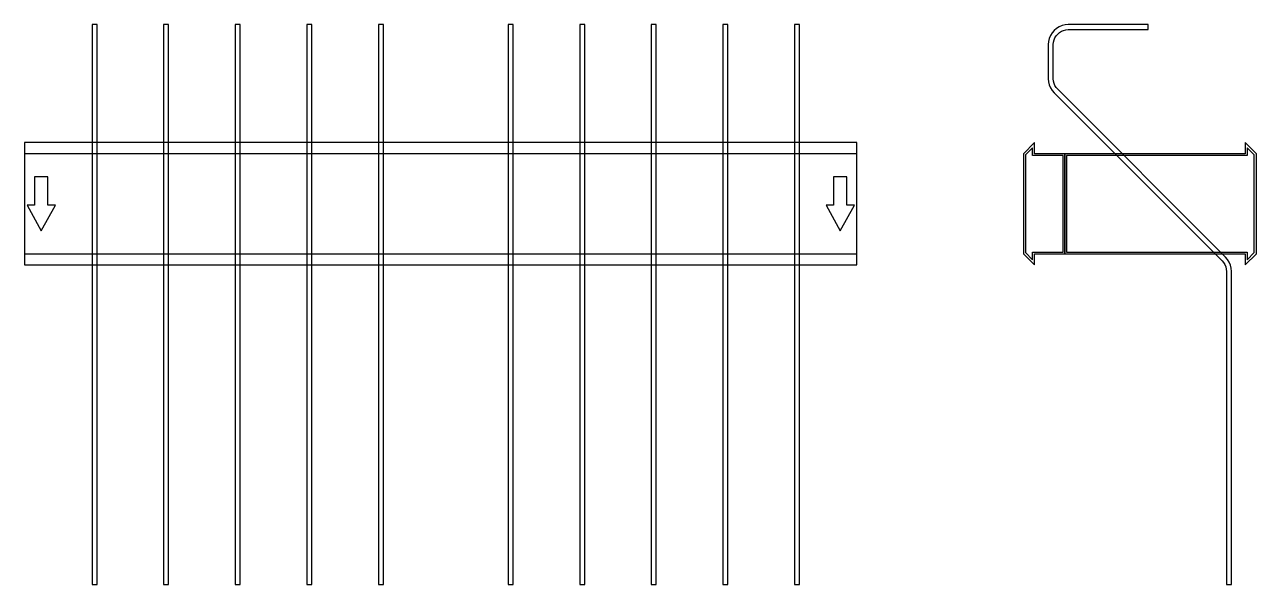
# Model space of a CAD drawing. Extents: x 0 to 1480, y -457 to 215.
import ezdxf

# ---------------------------------------------------------------- set-up
doc = ezdxf.new("R2010")
doc.units = 0
doc.layers.add('Halfen', color=7, linetype='CONTINUOUS')

msp = doc.modelspace()

# ---------------------------------------------------------------- linework, layer by layer
at = {"layer": 'Halfen', "color": 7}
for points in [[(87, -457.177), (87, 215.147), (81, 215.147), (81, -457.177)], [(173, -457.177), (173, 215.147), (167, 215.147), (167, -457.177)], [(259, -457.177), (259, 215.147), (253, 215.147), (253, -457.177)], [(345, -457.177), (345, 215.147), (339, 215.147), (339, -457.177)], [(431, -457.177), (431, 215.147), (425, 215.147), (425, -457.177)], [(587, -457.177), (587, 215.147), (581, 215.147), (581, -457.177)], [(673, -457.177), (673, 215.147), (667, 215.147), (667, -457.177)], [(759, -457.177), (759, 215.147), (753, 215.147), (753, -457.177)], [(845, -457.177), (845, 215.147), (839, 215.147), (839, -457.177)], [(931, -457.177), (931, 215.147), (925, 215.147), (925, -457.177)], [(1450, -457.177), (1450, -81.213), (1449.705, -77.459), (1448.825, -73.797), (1447.384, -70.317), (1445.416, -67.106), (1442.971, -64.243), (1241.272, 137.456), (1239.438, 139.604), (1237.962, 142.012), (1236.881, 144.621), (1236.222, 147.368), (1236, 150.184), (1236, 191.147), (1236.222, 193.963), (1236.881, 196.71), (1237.962, 199.319), (1239.438, 201.728), (1241.272, 203.875), (1243.42, 205.71), (1245.828, 207.186), (1248.438, 208.266), (1251.184, 208.926), (1254, 209.147), (1350, 209.147), (1350, 215.147), (1254, 215.147), (1250.246, 214.852), (1246.584, 213.973), (1243.104, 212.532), (1239.893, 210.564), (1237.029, 208.118), (1234.584, 205.254), (1232.616, 202.043), (1231.175, 198.564), (1230.295, 194.902), (1230, 191.147), (1230, 150.184), (1230.295, 146.429), (1231.175, 142.767), (1232.616, 139.288), (1234.584, 136.077), (1237.029, 133.213), (1438.728, -68.485), (1440.562, -70.633), (1442.038, -73.041), (1443.119, -75.651), (1443.778, -78.397), (1444, -81.213), (1444, -457.177)], [(0, -73.5), (1000, -73.5), (1000, 73.5), (0, 73.5)], [(0, -60), (1000, -60), (1000, 60), (0, 60)], [(1250, -60), (1250, 60), (1213.5, 60), (1213.5, 73.5), (1200, 60), (1200, -60), (1213.5, -73.5), (1213.5, -60)], [(1248, -58), (1248, 58), (1211, 58), (1211, 67.25), (1202.5, 58.75), (1202.5, -58.75), (1211, -67.25), (1211, -58)], [(1480, -60), (1480, 60), (1466.5, 73.5), (1466.5, 60), (1250, 60), (1250, -60), (1466.5, -60), (1466.5, -73.5)], [(1477.5, -58.75), (1477.5, 58.75), (1469, 67.25), (1469, 58), (1252, 58), (1252, -58), (1469, -58), (1469, -67.25)], [(20, -32.5), (37, -1.5), (28, -1.5), (28, 32.5), (12, 32.5), (12, -1.5), (3, -1.5)], [(980, -32.5), (997, -1.5), (988, -1.5), (988, 32.5), (972, 32.5), (972, -1.5), (963, -1.5)]]:
    msp.add_lwpolyline(points, close=True, dxfattribs=at)

doc.saveas('drawing.dxf')
